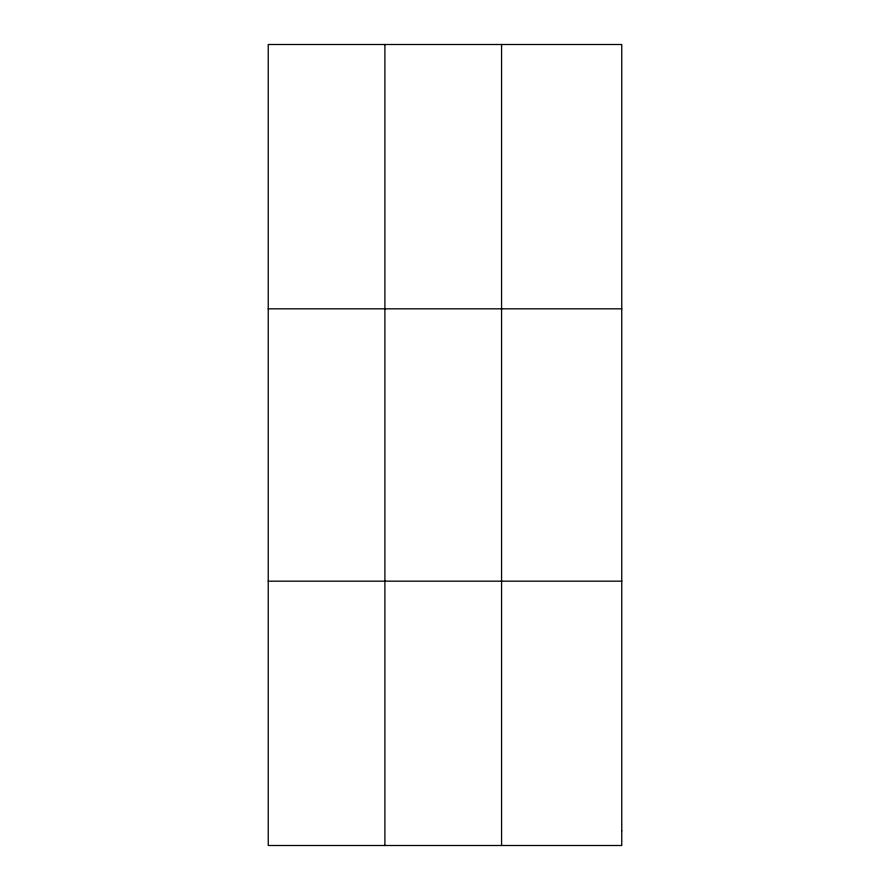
<?xml version="1.0" encoding="UTF-8"?>
<svg xmlns="http://www.w3.org/2000/svg" width="890" height="890" viewBox="0 0 890 890"><rect width="100%" height="100%" fill="white"/><g stroke="black" fill="none" stroke-linecap="round" stroke-linejoin="round"><path stroke-width="1.33" d="M384.903 845.5L384.903 44.5M501.56 845.5L501.56 44.5M268.246 308.83L621.754 308.83M268.246 581.17L621.754 581.17M621.754 830.815L621.754 845.5L268.246 845.5L268.246 44.5L621.754 44.5L621.754 830.815"/></g></svg>
